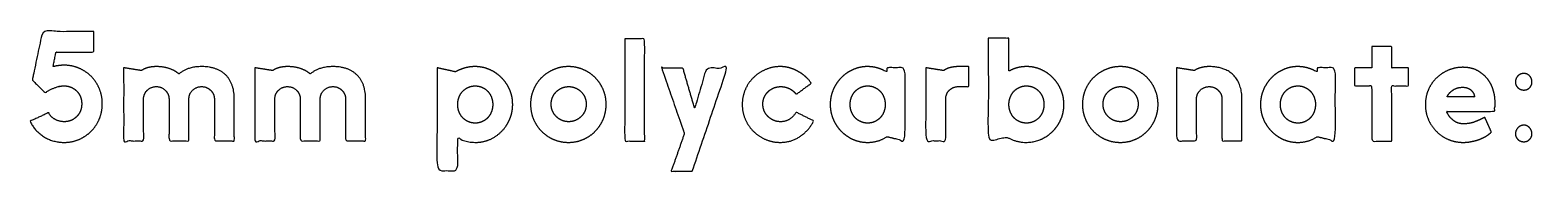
# Model space of a CAD drawing. Header units: millimetres. Extents: x 13 to 2477, y 20 to 1156.
# Drawn here: x 47.7 to 320.8, y 635.5 to 661.2 of the extents above; entities that cross this region are included whole.
import ezdxf

# ---------------------------------------------------------------- set-up
doc = ezdxf.new("R2010")
doc.units = ezdxf.units.MM
doc.header["$MEASUREMENT"] = 0
doc.layers.add('Work layer', color=254, linetype='Continuous', true_color=0xdddddd)

msp = doc.modelspace()

# ---------------------------------------------------------------- linework, layer by layer
at = {"layer": 'Work layer'}
for points, knots in [([(59.3, 660.97), (59.3, 659.1), (59.3, 657.22), (55.93, 657.22), (52.56, 657.22), (52.43, 657.22), (52.38, 657.07), (52.14, 655.88), (51.9, 654.69), (51.9, 654.64), (51.93, 654.61), (51.98, 654.61), (52.03, 654.61), (52.91, 654.85), (53.91, 654.85), (55.35, 654.85), (56.61, 654.3), (57.88, 653.76), (58.83, 652.8), (59.77, 651.84), (60.31, 650.56), (60.84, 649.29), (60.84, 647.85), (60.84, 646.41), (60.31, 645.13), (59.77, 643.86), (58.83, 642.9), (57.88, 641.94), (56.61, 641.39), (55.35, 640.85), (53.91, 640.85), (51.85, 640.85), (50.19, 641.89), (48.54, 642.93), (47.69, 644.68), (49.38, 645.46), (51.08, 646.24), (51.45, 645.47), (52.22, 645.04), (52.99, 644.6), (53.91, 644.6), (54.58, 644.6), (55.16, 644.84), (55.74, 645.08), (56.18, 645.53), (56.62, 645.97), (56.86, 646.57), (57.09, 647.16), (57.09, 647.86), (57.09, 648.54), (56.86, 649.13), (56.62, 649.72), (56.18, 650.17), (55.74, 650.61), (55.16, 650.86), (54.58, 651.1), (53.91, 651.1), (53.2, 651.1), (52.56, 650.89), (51.93, 650.69), (51.45, 650.47), (50.9, 650.17), (50.44, 649.85), (49.29, 650.98), (48.14, 652.12), (48.14, 652.25), (48.15, 652.37), (48.16, 652.49), (48.19, 652.62), (49.07, 656.8), (49.94, 660.97), (54.62, 660.97), (59.3, 660.97)], [0, 0, 0, 1, 1, 2, 2, 3, 3, 4, 4, 5, 5, 6, 6, 7, 7, 8, 8, 9, 9, 10, 10, 11, 11, 12, 12, 13, 13, 14, 14, 15, 15, 16, 16, 17, 17, 18, 18, 19, 19, 20, 20, 21, 21, 22, 22, 23, 23, 24, 24, 25, 25, 26, 26, 27, 27, 28, 28, 29, 29, 30, 30, 31, 31, 32, 32, 33, 33, 34, 34, 35, 35, 36, 36, 36]), ([(155.84, 659.65), (157.66, 659.65), (159.47, 659.65), (159.47, 650.37), (159.47, 641.1), (157.66, 641.1), (155.84, 641.1), (155.84, 650.37), (155.84, 659.65)], [0, 0, 0, 1, 1, 2, 2, 3, 3, 4, 4, 4]), ([(221.97, 659.73), (223.84, 659.73), (225.72, 659.73), (225.71, 656.74), (225.69, 653.76), (226.4, 654.15), (227.21, 654.38), (228.03, 654.6), (228.95, 654.6), (230.34, 654.6), (231.57, 654.05), (232.81, 653.51), (233.72, 652.57), (234.64, 651.64), (235.18, 650.39), (235.72, 649.14), (235.72, 647.72), (235.72, 646.31), (235.18, 645.06), (234.63, 643.81), (233.7, 642.87), (232.77, 641.94), (231.53, 641.39), (230.28, 640.85), (228.87, 640.85), (227.84, 640.85), (226.93, 641.13), (226.03, 641.41), (225.31, 641.81), (223.64, 641.44), (221.97, 641.06), (221.97, 650.39), (221.97, 659.73)], [0, 0, 0, 1, 1, 2, 2, 3, 3, 4, 4, 5, 5, 6, 6, 7, 7, 8, 8, 9, 9, 10, 10, 11, 11, 12, 12, 13, 13, 14, 14, 15, 15, 16, 16, 16]), ([(291.72, 658.22), (293.53, 658.22), (295.34, 658.22), (295.34, 656.29), (295.34, 654.35), (296.87, 654.35), (298.39, 654.35), (298.39, 652.72), (298.39, 651.1), (296.87, 651.1), (295.34, 651.1), (295.34, 646.09), (295.34, 641.08), (293.53, 641.08), (291.72, 641.08), (291.72, 646.09), (291.72, 651.1), (290.16, 651.1), (288.59, 651.1), (288.59, 652.72), (288.59, 654.35), (290.16, 654.35), (291.72, 654.35), (291.72, 656.29), (291.72, 658.22)], [0, 0, 0, 1, 1, 2, 2, 3, 3, 4, 4, 5, 5, 6, 6, 7, 7, 8, 8, 9, 9, 10, 10, 11, 11, 12, 12, 12]), ([(64.72, 654.39), (66.34, 654.13), (67.97, 653.88), (68.55, 654.28), (69.26, 654.44), (69.96, 654.6), (70.65, 654.6), (71.96, 654.6), (72.98, 654.25), (74.01, 653.91), (74.78, 653.27), (76.35, 654.6), (78.91, 654.6), (81.73, 654.6), (83.29, 653.07), (84.84, 651.53), (84.84, 648.72), (84.84, 644.92), (84.84, 641.12), (83.03, 641.12), (81.22, 641.12), (81.22, 644.89), (81.22, 648.67), (81.22, 649.62), (80.54, 650.3), (79.86, 650.97), (78.91, 650.97), (77.98, 650.97), (77.31, 650.36), (76.65, 649.75), (76.59, 648.83), (76.59, 644.97), (76.59, 641.12), (74.78, 641.12), (72.97, 641.12), (72.97, 644.89), (72.97, 648.67), (72.97, 649.62), (72.29, 650.3), (71.61, 650.97), (70.66, 650.97), (69.73, 650.97), (69.06, 650.36), (68.4, 649.75), (68.34, 648.83), (68.34, 644.97), (68.34, 641.12), (66.53, 641.12), (64.72, 641.12), (64.72, 647.75), (64.72, 654.39)], [0, 0, 0, 1, 1, 2, 2, 3, 3, 4, 4, 5, 5, 6, 6, 7, 7, 8, 8, 9, 9, 10, 10, 11, 11, 12, 12, 13, 13, 14, 14, 15, 15, 16, 16, 17, 17, 18, 18, 19, 19, 20, 20, 21, 21, 22, 22, 23, 23, 24, 24, 25, 25, 25]), ([(88.59, 654.39), (90.22, 654.13), (91.84, 653.88), (92.43, 654.28), (93.13, 654.44), (93.84, 654.6), (94.53, 654.6), (95.83, 654.6), (96.86, 654.25), (97.89, 653.91), (98.66, 653.27), (100.23, 654.6), (102.78, 654.6), (105.6, 654.6), (107.16, 653.07), (108.72, 651.53), (108.72, 648.72), (108.72, 644.92), (108.72, 641.12), (106.91, 641.12), (105.09, 641.12), (105.09, 644.89), (105.09, 648.67), (105.09, 649.62), (104.42, 650.3), (103.74, 650.97), (102.78, 650.97), (101.85, 650.97), (101.19, 650.36), (100.52, 649.75), (100.47, 648.83), (100.47, 644.97), (100.47, 641.12), (98.66, 641.12), (96.84, 641.12), (96.84, 644.89), (96.84, 648.67), (96.84, 649.62), (96.17, 650.3), (95.49, 650.97), (94.53, 650.97), (93.6, 650.97), (92.94, 650.36), (92.27, 649.75), (92.22, 648.83), (92.22, 644.97), (92.22, 641.12), (90.41, 641.12), (88.59, 641.12), (88.59, 647.75), (88.59, 654.39)], [0, 0, 0, 1, 1, 2, 2, 3, 3, 4, 4, 5, 5, 6, 6, 7, 7, 8, 8, 9, 9, 10, 10, 11, 11, 12, 12, 13, 13, 14, 14, 15, 15, 16, 16, 17, 17, 18, 18, 19, 19, 20, 20, 21, 21, 22, 22, 23, 23, 24, 24, 25, 25, 25]), ([(121.72, 654.39), (123.39, 654.02), (125.06, 653.65), (125.78, 654.04), (126.68, 654.32), (127.59, 654.6), (128.62, 654.6), (130.03, 654.6), (131.28, 654.05), (132.52, 653.51), (133.45, 652.57), (134.38, 651.64), (134.93, 650.39), (135.47, 649.14), (135.47, 647.72), (135.47, 646.31), (134.93, 645.06), (134.4, 643.81), (133.48, 642.87), (132.56, 641.94), (131.33, 641.39), (130.1, 640.85), (128.72, 640.85), (127.8, 640.85), (126.99, 641.07), (126.18, 641.29), (125.47, 641.68), (125.47, 638.7), (125.47, 635.72), (123.59, 635.72), (121.72, 635.72), (121.72, 645.06), (121.72, 654.39)], [0, 0, 0, 1, 1, 2, 2, 3, 3, 4, 4, 5, 5, 6, 6, 7, 7, 8, 8, 9, 9, 10, 10, 11, 11, 12, 12, 13, 13, 14, 14, 15, 15, 16, 16, 16]), ([(138.72, 647.75), (138.72, 649.16), (139.25, 650.41), (139.79, 651.67), (140.73, 652.6), (141.68, 653.53), (142.93, 654.06), (144.18, 654.6), (145.62, 654.6), (147.03, 654.6), (148.29, 654.06), (149.54, 653.53), (150.47, 652.6), (151.4, 651.67), (151.94, 650.41), (152.47, 649.16), (152.47, 647.75), (152.47, 646.31), (151.94, 645.06), (151.4, 643.81), (150.47, 642.86), (149.54, 641.91), (148.29, 641.38), (147.03, 640.85), (145.62, 640.85), (144.18, 640.85), (142.93, 641.38), (141.68, 641.91), (140.73, 642.86), (139.79, 643.81), (139.25, 645.06), (138.72, 646.31), (138.72, 647.75)], [0, 0, 0, 1, 1, 2, 2, 3, 3, 4, 4, 5, 5, 6, 6, 7, 7, 8, 8, 9, 9, 10, 10, 11, 11, 12, 12, 13, 13, 14, 14, 15, 15, 16, 16, 16]), ([(168.13, 635.6), (166.21, 635.6), (164.29, 635.6), (165.45, 638.91), (166.62, 642.22), (166.65, 642.3), (166.65, 642.46), (166.65, 642.59), (166.62, 642.67), (164.59, 648.5), (162.56, 654.33), (164.5, 654.33), (166.43, 654.33), (167.47, 650.78), (168.5, 647.23), (168.53, 647.21), (168.53, 647.18), (168.53, 647.13), (168.55, 647.13), (168.58, 647.15), (168.61, 647.18), (168.61, 647.21), (168.63, 647.23), (169.67, 650.78), (170.7, 654.33), (172.61, 654.33), (174.52, 654.33), (171.32, 644.97), (168.13, 635.6)], [0, 0, 0, 1, 1, 2, 2, 3, 3, 4, 4, 5, 5, 6, 6, 7, 7, 8, 8, 9, 9, 10, 10, 11, 11, 12, 12, 13, 13, 14, 14, 14]), ([(184.15, 654.6), (185.02, 654.6), (185.86, 654.36), (186.69, 654.12), (187.42, 653.7), (188.15, 653.29), (188.76, 652.75), (189.37, 652.2), (189.77, 651.59), (188.43, 650.59), (187.09, 649.6), (186.85, 649.81), (186.59, 650.06), (186.32, 650.31), (185.99, 650.51), (185.66, 650.71), (185.22, 650.84), (184.79, 650.97), (184.2, 650.97), (183.51, 650.97), (182.93, 650.72), (182.35, 650.48), (181.91, 650.04), (181.47, 649.61), (181.22, 649.03), (180.97, 648.46), (180.97, 647.8), (180.97, 647.12), (181.22, 646.54), (181.47, 645.96), (181.91, 645.53), (182.35, 645.1), (182.93, 644.85), (183.51, 644.6), (184.2, 644.6), (185.13, 644.6), (185.79, 645.04), (186.45, 645.47), (187.06, 646.32), (188.64, 645.53), (190.22, 644.73), (189.34, 643.01), (187.74, 641.93), (186.14, 640.85), (184.15, 640.85), (182.72, 640.85), (181.47, 641.38), (180.21, 641.91), (179.26, 642.86), (178.3, 643.81), (177.76, 645.06), (177.22, 646.31), (177.22, 647.75), (177.22, 649.16), (177.76, 650.41), (178.3, 651.67), (179.26, 652.6), (180.21, 653.53), (181.47, 654.06), (182.72, 654.6), (184.15, 654.6)], [0, 0, 0, 1, 1, 2, 2, 3, 3, 4, 4, 5, 5, 6, 6, 7, 7, 8, 8, 9, 9, 10, 10, 11, 11, 12, 12, 13, 13, 14, 14, 15, 15, 16, 16, 17, 17, 18, 18, 19, 19, 20, 20, 21, 21, 22, 22, 23, 23, 24, 24, 25, 25, 26, 26, 27, 27, 28, 28, 29, 29, 30, 30, 30]), ([(193.22, 647.72), (193.22, 649.14), (193.76, 650.39), (194.3, 651.64), (195.21, 652.57), (196.13, 653.51), (197.37, 654.05), (198.6, 654.6), (199.99, 654.6), (200.97, 654.6), (201.86, 654.34), (202.75, 654.08), (203.51, 653.61), (203.53, 654), (203.54, 654.4), (205.19, 654.4), (206.84, 654.4), (206.84, 647.75), (206.84, 641.1), (205.2, 641.5), (203.55, 641.89), (201.97, 640.85), (200.02, 640.85), (198.62, 640.85), (197.38, 641.39), (196.15, 641.94), (195.22, 642.87), (194.3, 643.81), (193.76, 645.06), (193.22, 646.31), (193.22, 647.72)], [0, 0, 0, 1, 1, 2, 2, 3, 3, 4, 4, 5, 5, 6, 6, 7, 7, 8, 8, 9, 9, 10, 10, 11, 11, 12, 12, 13, 13, 14, 14, 15, 15, 15]), ([(210.59, 654.39), (212.22, 654.13), (213.85, 653.88), (214.43, 654.28), (215.13, 654.44), (215.84, 654.6), (216.53, 654.6), (217.47, 654.6), (218.41, 654.6), (218.41, 652.78), (218.41, 650.97), (217.47, 650.97), (216.53, 650.97), (215.6, 650.97), (214.94, 650.37), (214.27, 649.77), (214.22, 648.85), (214.22, 644.99), (214.22, 641.14), (212.41, 641.14), (210.59, 641.14), (210.59, 647.76), (210.59, 654.39)], [0, 0, 0, 1, 1, 2, 2, 3, 3, 4, 4, 5, 5, 6, 6, 7, 7, 8, 8, 9, 9, 10, 10, 11, 11, 11]), ([(239.09, 647.75), (239.09, 649.16), (239.63, 650.41), (240.16, 651.67), (241.11, 652.6), (242.05, 653.53), (243.3, 654.06), (244.56, 654.6), (246, 654.6), (247.41, 654.6), (248.66, 654.06), (249.91, 653.53), (250.85, 652.6), (251.78, 651.67), (252.31, 650.41), (252.84, 649.16), (252.84, 647.75), (252.84, 646.31), (252.31, 645.06), (251.78, 643.81), (250.85, 642.86), (249.91, 641.91), (248.66, 641.38), (247.41, 640.85), (246, 640.85), (244.56, 640.85), (243.3, 641.38), (242.05, 641.91), (241.11, 642.86), (240.16, 643.81), (239.63, 645.06), (239.09, 646.31), (239.09, 647.75)], [0, 0, 0, 1, 1, 2, 2, 3, 3, 4, 4, 5, 5, 6, 6, 7, 7, 8, 8, 9, 9, 10, 10, 11, 11, 12, 12, 13, 13, 14, 14, 15, 15, 16, 16, 16]), ([(256.22, 654.39), (257.84, 654.13), (259.47, 653.88), (260.05, 654.28), (260.76, 654.44), (261.47, 654.6), (262.16, 654.6), (264.98, 654.6), (266.54, 653.07), (268.09, 651.53), (268.09, 648.72), (268.09, 644.92), (268.09, 641.12), (266.28, 641.12), (264.47, 641.12), (264.47, 644.89), (264.47, 648.67), (264.47, 649.62), (263.79, 650.3), (263.11, 650.97), (262.16, 650.97), (261.23, 650.97), (260.56, 650.36), (259.9, 649.75), (259.84, 648.83), (259.84, 644.97), (259.84, 641.12), (258.03, 641.12), (256.22, 641.12), (256.22, 647.75), (256.22, 654.39)], [0, 0, 0, 1, 1, 2, 2, 3, 3, 4, 4, 5, 5, 6, 6, 7, 7, 8, 8, 9, 9, 10, 10, 11, 11, 12, 12, 13, 13, 14, 14, 15, 15, 15]), ([(271.47, 647.72), (271.47, 649.14), (272.01, 650.39), (272.55, 651.64), (273.46, 652.57), (274.38, 653.51), (275.62, 654.05), (276.85, 654.6), (278.24, 654.6), (279.22, 654.6), (280.11, 654.34), (281, 654.08), (281.76, 653.61), (281.78, 654), (281.79, 654.4), (283.44, 654.4), (285.09, 654.4), (285.09, 647.75), (285.09, 641.1), (283.45, 641.5), (281.8, 641.89), (280.22, 640.85), (278.27, 640.85), (276.87, 640.85), (275.63, 641.39), (274.4, 641.94), (273.47, 642.87), (272.55, 643.81), (272.01, 645.06), (271.47, 646.31), (271.47, 647.72)], [0, 0, 0, 1, 1, 2, 2, 3, 3, 4, 4, 5, 5, 6, 6, 7, 7, 8, 8, 9, 9, 10, 10, 11, 11, 12, 12, 13, 13, 14, 14, 15, 15, 15]), ([(308.32, 644.22), (309.57, 644.22), (310.48, 644.59), (311.4, 644.96), (312.09, 645.31), (312.18, 645.35), (312.27, 645.39), (312.87, 644.06), (313.47, 642.73), (312.99, 642.26), (312.35, 641.9), (311.72, 641.54), (311.04, 641.31), (310.37, 641.09), (309.66, 640.97), (308.96, 640.85), (308.32, 640.85), (306.89, 640.85), (305.65, 641.38), (304.4, 641.91), (303.46, 642.85), (302.52, 643.79), (301.99, 645.03), (301.46, 646.27), (301.46, 647.7), (301.46, 649.1), (301.99, 650.35), (302.52, 651.59), (303.45, 652.5), (304.38, 653.41), (305.62, 653.94), (306.87, 654.47), (308.27, 654.47), (309.81, 654.47), (310.92, 653.88), (312.04, 653.29), (312.75, 652.36), (313.47, 651.44), (313.81, 650.31), (314.15, 649.19), (314.15, 648.11), (314.15, 647.27), (313.94, 646.47), (309.7, 646.47), (305.46, 646.47), (305.38, 646.47), (305.38, 646.32), (305.75, 645.48), (306.54, 644.85), (307.32, 644.22), (308.32, 644.22)], [0, 0, 0, 1, 1, 2, 2, 3, 3, 4, 4, 5, 5, 6, 6, 7, 7, 8, 8, 9, 9, 10, 10, 11, 11, 12, 12, 13, 13, 14, 14, 15, 15, 16, 16, 17, 17, 18, 18, 19, 19, 20, 20, 21, 21, 22, 22, 23, 23, 24, 24, 25, 25, 25]), ([(317.84, 651.78), (317.84, 652.48), (318.28, 652.91), (318.72, 653.35), (319.41, 653.35), (320, 653.35), (320.42, 652.91), (320.84, 652.48), (320.84, 651.78), (320.84, 651.19), (320.42, 650.77), (320, 650.35), (319.41, 650.35), (318.72, 650.35), (318.28, 650.77), (317.84, 651.19), (317.84, 651.78)], [0, 0, 0, 1, 1, 2, 2, 3, 3, 4, 4, 5, 5, 6, 6, 7, 7, 8, 8, 8]), ([(131.84, 647.72), (131.84, 648.43), (131.6, 649.06), (131.35, 649.68), (130.92, 650.13), (130.5, 650.58), (129.91, 650.84), (129.33, 651.1), (128.66, 651.1), (127.98, 651.1), (127.4, 650.84), (126.82, 650.58), (126.39, 650.13), (125.96, 649.68), (125.72, 649.06), (125.47, 648.43), (125.47, 647.72), (125.47, 647.02), (125.72, 646.39), (125.96, 645.76), (126.39, 645.31), (126.82, 644.87), (127.4, 644.61), (127.98, 644.35), (128.66, 644.35), (129.33, 644.35), (129.91, 644.61), (130.5, 644.87), (130.92, 645.31), (131.35, 645.76), (131.6, 646.39), (131.84, 647.02), (131.84, 647.72)], [0, 0, 0, 1, 1, 2, 2, 3, 3, 4, 4, 5, 5, 6, 6, 7, 7, 8, 8, 9, 9, 10, 10, 11, 11, 12, 12, 13, 13, 14, 14, 15, 15, 16, 16, 16]), ([(142.47, 647.8), (142.47, 647.12), (142.72, 646.54), (142.97, 645.96), (143.4, 645.53), (143.83, 645.1), (144.41, 644.85), (144.99, 644.6), (145.67, 644.6), (146.33, 644.6), (146.9, 644.85), (147.48, 645.1), (147.91, 645.53), (148.35, 645.96), (148.6, 646.54), (148.84, 647.12), (148.84, 647.8), (148.84, 648.46), (148.6, 649.03), (148.35, 649.61), (147.91, 650.04), (147.48, 650.48), (146.9, 650.72), (146.33, 650.97), (145.67, 650.97), (144.99, 650.97), (144.41, 650.72), (143.83, 650.48), (143.4, 650.04), (142.97, 649.61), (142.72, 649.03), (142.47, 648.46), (142.47, 647.8)], [0, 0, 0, 1, 1, 2, 2, 3, 3, 4, 4, 5, 5, 6, 6, 7, 7, 8, 8, 9, 9, 10, 10, 11, 11, 12, 12, 13, 13, 14, 14, 15, 15, 16, 16, 16]), ([(196.84, 647.72), (196.84, 647.02), (197.09, 646.39), (197.34, 645.76), (197.76, 645.31), (198.19, 644.87), (198.78, 644.61), (199.36, 644.35), (200.03, 644.35), (200.71, 644.35), (201.29, 644.61), (201.87, 644.87), (202.3, 645.31), (202.73, 645.76), (202.97, 646.39), (203.22, 647.02), (203.22, 647.72), (203.22, 648.43), (202.97, 649.06), (202.73, 649.68), (202.3, 650.13), (201.87, 650.58), (201.29, 650.84), (200.71, 651.1), (200.03, 651.1), (199.36, 651.1), (198.78, 650.84), (198.19, 650.58), (197.76, 650.13), (197.34, 649.68), (197.09, 649.06), (196.84, 648.43), (196.84, 647.72)], [0, 0, 0, 1, 1, 2, 2, 3, 3, 4, 4, 5, 5, 6, 6, 7, 7, 8, 8, 9, 9, 10, 10, 11, 11, 12, 12, 13, 13, 14, 14, 15, 15, 16, 16, 16]), ([(232.09, 647.72), (232.09, 648.43), (231.85, 649.06), (231.6, 649.68), (231.17, 650.13), (230.75, 650.58), (230.16, 650.84), (229.58, 651.1), (228.91, 651.1), (228.23, 651.1), (227.65, 650.84), (227.07, 650.58), (226.64, 650.13), (226.21, 649.68), (225.97, 649.06), (225.72, 648.43), (225.72, 647.72), (225.72, 647.02), (225.97, 646.39), (226.21, 645.76), (226.64, 645.31), (227.07, 644.87), (227.65, 644.61), (228.23, 644.35), (228.91, 644.35), (229.58, 644.35), (230.16, 644.61), (230.75, 644.87), (231.17, 645.31), (231.6, 645.76), (231.85, 646.39), (232.09, 647.02), (232.09, 647.72)], [0, 0, 0, 1, 1, 2, 2, 3, 3, 4, 4, 5, 5, 6, 6, 7, 7, 8, 8, 9, 9, 10, 10, 11, 11, 12, 12, 13, 13, 14, 14, 15, 15, 16, 16, 16]), ([(242.84, 647.8), (242.84, 647.12), (243.09, 646.54), (243.34, 645.96), (243.78, 645.53), (244.21, 645.1), (244.78, 644.85), (245.36, 644.6), (246.05, 644.6), (246.7, 644.6), (247.28, 644.85), (247.86, 645.1), (248.29, 645.53), (248.72, 645.96), (248.97, 646.54), (249.22, 647.12), (249.22, 647.8), (249.22, 648.46), (248.97, 649.03), (248.72, 649.61), (248.29, 650.04), (247.86, 650.48), (247.28, 650.72), (246.7, 650.97), (246.05, 650.97), (245.36, 650.97), (244.78, 650.72), (244.21, 650.48), (243.78, 650.04), (243.34, 649.61), (243.09, 649.03), (242.84, 648.46), (242.84, 647.8)], [0, 0, 0, 1, 1, 2, 2, 3, 3, 4, 4, 5, 5, 6, 6, 7, 7, 8, 8, 9, 9, 10, 10, 11, 11, 12, 12, 13, 13, 14, 14, 15, 15, 16, 16, 16]), ([(275.09, 647.72), (275.09, 647.02), (275.34, 646.39), (275.59, 645.76), (276.01, 645.31), (276.44, 644.87), (277.03, 644.61), (277.61, 644.35), (278.28, 644.35), (278.96, 644.35), (279.54, 644.61), (280.12, 644.87), (280.55, 645.31), (280.98, 645.76), (281.22, 646.39), (281.47, 647.02), (281.47, 647.72), (281.47, 648.43), (281.22, 649.06), (280.98, 649.68), (280.55, 650.13), (280.12, 650.58), (279.54, 650.84), (278.96, 651.1), (278.28, 651.1), (277.61, 651.1), (277.03, 650.84), (276.44, 650.58), (276.01, 650.13), (275.59, 649.68), (275.34, 649.06), (275.09, 648.43), (275.09, 647.72)], [0, 0, 0, 1, 1, 2, 2, 3, 3, 4, 4, 5, 5, 6, 6, 7, 7, 8, 8, 9, 9, 10, 10, 11, 11, 12, 12, 13, 13, 14, 14, 15, 15, 16, 16, 16]), ([(308.24, 650.85), (307.32, 650.85), (306.59, 650.41), (305.86, 649.97), (305.46, 649.25), (305.46, 649.23), (305.45, 649.21), (305.44, 649.2), (305.44, 649.18), (305.44, 649.1), (305.54, 649.1), (307.9, 649.1), (310.26, 649.1), (310.37, 649.1), (310.37, 649.15), (310.37, 649.79), (309.77, 650.32), (309.17, 650.85), (308.24, 650.85)], [0, 0, 0, 1, 1, 2, 2, 3, 3, 4, 4, 5, 5, 6, 6, 7, 7, 8, 8, 9, 9, 9]), ([(317.84, 642.41), (317.84, 643), (318.28, 643.49), (318.72, 643.97), (319.41, 643.97), (320, 643.97), (320.42, 643.49), (320.84, 643), (320.84, 642.41), (320.84, 641.82), (320.42, 641.4), (320, 640.97), (319.41, 640.97), (318.72, 640.97), (318.28, 641.4), (317.84, 641.82), (317.84, 642.41)], [0, 0, 0, 1, 1, 2, 2, 3, 3, 4, 4, 5, 5, 6, 6, 7, 7, 8, 8, 8])]:
    msp.add_open_spline(points, degree=2, knots=knots, dxfattribs=at)

doc.saveas('drawing.dxf')
